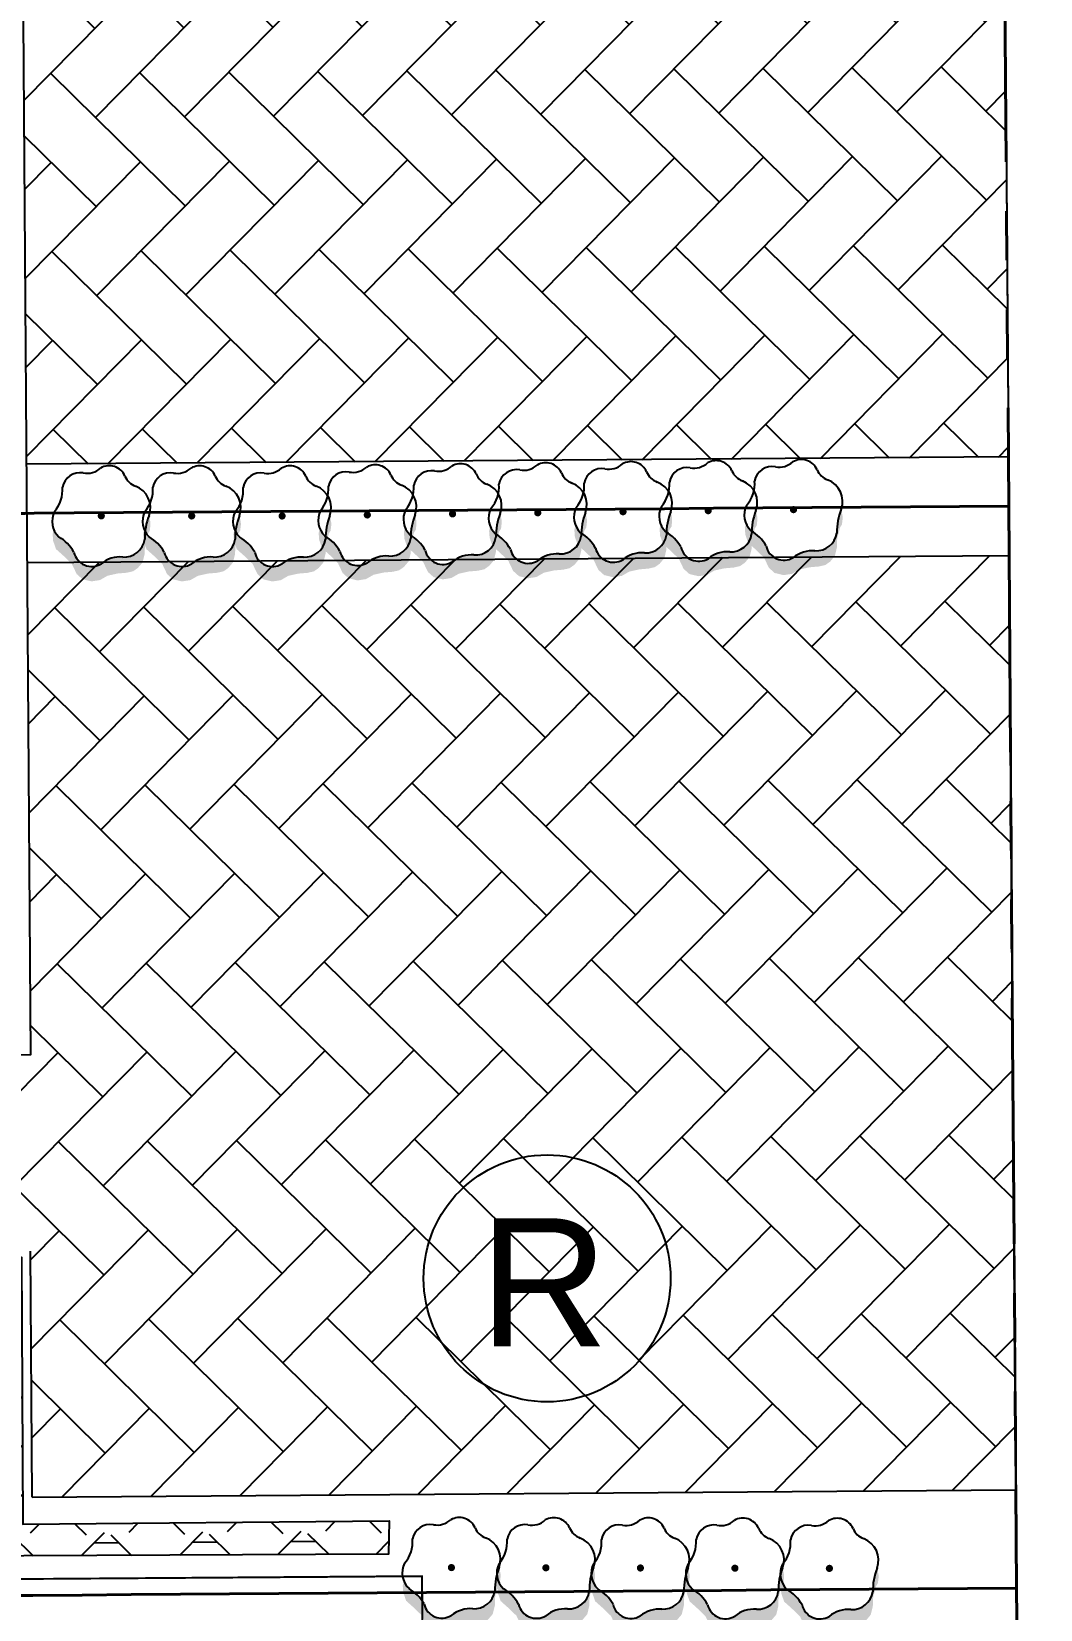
# Model space of a CAD drawing. Header units: feet. Extents: x 919634 to 928945, y 707022 to 708026.
# Drawn here: x 920178.63 to 920199.14, y 707172.99 to 707205.08 of the extents above; entities that cross this region are included whole.
import ezdxf
from ezdxf.enums import TextEntityAlignment as Align

# ---------------------------------------------------------------- set-up
doc = ezdxf.new("R2010")
doc.units = ezdxf.units.FT
doc.header["$LTSCALE"] = 20
doc.header["$MEASUREMENT"] = 0
doc.linetypes.add('Site Plan$0$PHANTOM2', pattern=[1.25, 0.625, -0.125, 0.125, -0.125, 0.125, -0.125])
for name, color, linetype in [('-u-site-xref', 7, 'Continuous'), ('Site Plan$0$-u-site-bldg_interior', 252, 'Continuous'), ('Site Plan$0$SP-LOT PAVERS', 254, 'Continuous'), ('Site Plan$0$SP-PARKING DESIGNATION', 254, 'Continuous'), ('x-RL TH7-LP Block$0$LK-SHRB-035M', 253, 'Continuous'), ('x-RL TH7-LP Block$0$LK-SHRB-TRNK', 253, 'Continuous'), ('x-RL TH7-LP Block$0$LP-PATT-SHAR', 253, 'Continuous'), ('x-RL TH7-LP Block$0$LP-SHAR-BRDR-CONT', 253, 'Continuous'), ('x-RL TH7-LP Block$0$LP-SHRB', 253, 'Continuous')]:
    doc.layers.add(name, color=color, linetype=linetype)
for name, color, linetype, lineweight in [('Site Plan$0$SP-CURB', 3, 'Continuous', 25), ('Site Plan$0$SP-LOT LINES', 252, 'Site Plan$0$PHANTOM2', 40), ('Site Plan$0$SP-SIDEWALK', 2, 'Continuous', 25), ('SP-BUILDING-FOOTPRINT', 1, 'Continuous', 25)]:
    doc.layers.add(name, color=color, linetype=linetype, lineweight=lineweight)
doc.layers.add('x-RL TH7-LP Block$0$LK-SHRB-SHAD', color=253, linetype='Continuous', plot=False)
doc.layers.get('-u-site-xref').off()
doc.styles.add('Site Plan$0$ARIAL', font='arial.ttf')
pattern_1 = [(315.4182178492434, (0, 0), (1.810145136983853, 0.01321298806884015), [3.84, -1.28]), (45.41821784924338, (0.9116790626081567, -0.8984660745381309), (1.810145136983853, 0.01321298806884), [3.84, -1.28])]

# ---------------------------------------------------------------- blocks, each defined once
blk = doc.blocks.new('Site Plan')
at = {"layer": 'Site Plan$0$SP-LOT PAVERS'}
h = blk.add_hatch(dxfattribs=at)
h.set_pattern_fill('AR-HBONE', color=256, scale=0.32, angle=-89.58178215075662)
h.set_pattern_definition(pattern_1)
h.paths.add_polyline_path([(920178.3518498054, 707215.2832240142), (920198.3513170131, 707215.4292082872), (920198.4900259995, 707196.4264364706), (920178.5298745737, 707196.2807391797), (920178.4568824345, 707206.2804731388), (920158.2074218867, 707206.1326640625), (920158.1295636119, 707216.7990460144), (920163.4915920927, 707216.8381700075), (920163.5402530439, 707210.1717457379), (920178.3883694436, 707210.2801281989)])
h = blk.add_hatch(dxfattribs=at)
h.set_pattern_fill('AR-HBONE', color=256, scale=0.32, angle=-89.58178215075662)
h.set_pattern_definition(pattern_1)
h.paths.add_polyline_path([(920178.6438422757, 707175.2810119848), (920198.6433094837, 707175.4269962576), (920198.5046244268, 707194.4264897498), (920178.5444730008, 707194.2807924588), (920178.6174651347, 707184.2810592103), (920158.3680060073, 707184.1330555411), (920158.4458642862, 707173.4666730303), (920163.80793146, 707173.5060196422), (920163.7592714123, 707180.1723201257), (920178.607347496, 707180.2807022926)])
at = {"layer": 'Site Plan$0$-u-site-bldg_interior'}
for p, q in [((920186.5724937489, 707173.6616299453), (920158.4458628658, 707173.4668676234)), ((920186.5773598913, 707172.9949810384), (920186.5724937489, 707173.6616299453))]:
    blk.add_line(p, q, dxfattribs=at)
at = {"layer": 'Site Plan$0$SP-CURB'}
blk.add_line((920197.4090172728, 707344.5218305787), (920199.1421000721, 707107.093976626), dxfattribs=at)
at = {"layer": 'Site Plan$0$SP-LOT LINES', "ltscale": 0.4}
for points in [[(920104.499829337, 707194.7403370278), (920104.3392466368, 707216.7397509563), (920198.3367425131, 707217.4258770387), (920198.4973252133, 707195.4264631103)], [(920104.6604120372, 707172.7409230993), (920104.499829337, 707194.7403370278), (920198.4973252133, 707195.4264631103), (920198.6579079134, 707173.4270491818)], [(920104.8209947373, 707150.7415091709), (920104.6604120372, 707172.7409230993), (920198.6579079134, 707173.4270491818), (920198.8184906135, 707151.4276352533)]]:
    blk.add_lwpolyline(points, close=True, dxfattribs=at)
at = {"layer": 'Site Plan$0$SP-PARKING DESIGNATION'}
blk.add_circle((920189.1115961934, 707179.7264850718), 2.510723853571849, dxfattribs=at)
at = {"layer": 'Site Plan$0$SP-SIDEWALK'}
for p, q in [((920198.3513170131, 707215.4292082872), (920198.4900259995, 707196.4264364706)), ((920198.4900259995, 707196.4264364706), (920178.5298745737, 707196.2807391797)), ((920178.5444730008, 707194.2807924588), (920198.5046244268, 707194.4264897498)), ((920198.6433343366, 707175.4235914607), (920198.5046244268, 707194.4264897498)), ((920178.6438671289, 707175.2776071879), (920178.607347496, 707180.2807022927)), ((920178.6438671289, 707175.2776071879), (920198.6433343366, 707175.4235914607))]:
    blk.add_line(p, q, dxfattribs=at)
at = {"layer": 'Site Plan$0$SP-PARKING DESIGNATION', "style": 'Site Plan$0$ARIAL'}
blk.add_text('R', height=2.6, dxfattribs=at).set_placement((920189.0435565568, 707178.3475237216, 6.148252897045317e-08), align=Align.CENTER)
blk = doc.blocks.new('x-RL TH7-LP Block$0$SHRUB-LRG-003')
at = {"layer": 'x-RL TH7-LP Block$0$LK-SHRB-SHAD'}
blk.add_hatch(color=256, dxfattribs=at).paths.add_polyline_path([(0.5823448908860502, 0.3294315330898989), (0.5474295743357604, 0.3798421583341067), (0.4893238386986631, 0.4296183674934504), (0.400550371658305, 0.4519936910694149), (0.3208870769566605, 0.4544816724315837), (0.2860343821121365, 0.4594576421304382), (0.2561606452339937, 0.4694095780408851), (0.2486922110144558, 0.4718975594030503), (0.1889447372581845, 0.4868254650123554), (0.1590710003800417, 0.5067293333459943), (0.11923935302916, 0.511705303044856), (0.1018130083369986, 0.5141932878942725), (0.07193927145885759, 0.5141932878942725), (0.007212845196280071, 0.5017533671343983), (0.08312134347994338, 0.472746950344888, 0.0648646510172338), (0.2481422112722598, 0.4529773142842117, -0.006063235190741959), (0.2533806476452352, 0.4520754065480297), (0.2561606452339902, 0.4519936910694149), (0.2585664089195543, 0.4510528702587173, -0.1298769770943451), (0.3586502616521212, 0.400835352371999), (0.368187158527018, 0.3947700604561533), (0.4129977638442224, 0.342522399541739), (0.4175474829881125, 0.3167561325976109, -0.1111018158062776), (0.4322477985017148, 0.2216692041627049, 0.003608637105293954), (0.431885593835192, 0.2171288508789928), (0.4421116295042538, 0.1115232379830715, 0.01201918114312195), (0.4464416540740839, 0.0969859283029848), (0.4827031480732327, 0.02903643405529621), (0.4970634082651255, 0.001177367000945395, 0.007063647914282343), (0.5026189744786382, -0.00579533988766201, -0.04880061465009704), (0.518194794484776, -0.03981776106626), (0.5250242771372431, -0.05306703459047668), (0.5250242771372431, -0.06513047457167076, -0.09793779078480093), (0.5250242771372431, -0.1396888812866095), (0.5250242771372431, -0.1575623564192981), (0.5158012560104854, -0.1715592789416718, -0.1076578746823846), (0.4707952584374393, -0.2398607012645968), (0.4578083691614321, -0.2595696968859471), (0.370676634780164, -0.2919134859794639), (0.2686080374199129, -0.3665530000769373), (0.2138395216300193, -0.4511444535721196), (0.1441341374010587, -0.5009041296371031), (0.1864552610050332, -0.51085606554755), (0.258650126947229, -0.5058800993359576), (0.344995822146057, -0.4763531505789693), (0.4105082821309782, -0.4038727588693121), (0.5001294927654047, -0.3118173578003578), (0.6071770480920389, -0.2620576782481194), (0.6619994876735564, -0.2016774924870717), (0.6854234018013692, -0.1064774068995753), (0.6719034798147039, -0.01823526064753622), (0.6270928744974942, 0.06138022314879166), (0.6046875718388893, 0.1658755449776095), (0.597219137619355, 0.2629069157454111)])
at = {"layer": 'x-RL TH7-LP Block$0$LK-SHRB-035M'}
for centre, radius, start, end in [((-0.08377323303944628, 0.2740128446012911), 0.2410148314504328, 69.66030257962692, 159.1136661743777), ((0.2415069132607339, 1.096206151856169), 0.643263060235758, 247.94846777484, 270.5910199691075), ((-0.4874905437243253, 0.4274506444509889), 0.1908777990837059, 291.9961274456699, 339.2865678889345), ((0.2135752346658641, 0.2365424991404126), 0.219177793304975, 356.1089469460938, 80.92588036899473), ((-0.344252865652015, 0.08553475810634126), 0.1798612492954901, 113.5090499786346, 209.6004086586038), ((0.7466102499786107, 0.1943064552262719), 0.315551059145618, 175.025396269356, 219.3558172424028), ((-0.6576237495174588, -0.1441039940954916), 0.2108728950657779, 348.5773534052316, 41.88863027199043), ((0.3365289680545622, -0.1024096779291419), 0.1921463519017287, 283.2700858267119, 30.18650749245084), ((-0.2650016799213013, -0.2198436052661243), 0.189005064244361, 169.6436695143775, 258.5100727003759), ((0.5861506970211963, -0.6644766057150449), 0.4288702278534303, 119.0130174089596, 149.3178692318652), ((-0.2765590912944358, -0.7487424786725079), 0.3446705058437789, 48.53128869969252, 94.3414469668017), ((0.05444515316131593, -0.2900011770142932), 0.2252759235935523, 242.8610345167374, 316.301893373953)]:
    blk.add_arc(centre, radius, start, end, dxfattribs=at)
at = {"layer": 'x-RL TH7-LP Block$0$LK-SHRB-TRNK', "const_width": 0.0375}
blk.add_lwpolyline([(-0.01875000000000071, 0, 1), (0.01875000000000071, 0, 1)], format="xyb", close=True, dxfattribs=at)
blk = doc.blocks.new('x-RL TH7-LP Block', base_point=(1241.699483058532, 168.1706843559634))
at = {"layer": 'x-RL TH7-LP Block$0$LP-PATT-SHAR'}
h = blk.add_hatch(dxfattribs=at)
h.set_pattern_fill('LAFX-A435-CHAINLINK', color=256, scale=10, pattern_type=2)
h.set_pattern_definition([(45, (1332.125778568676, 237.0790282111848), (0, 10.0000000000064), [0.7071099999999999, -13.4350288425]), (45, (1330.125778568676, 237.0790282111848), (0, 10.0000000000064), [0.7071099999999999, -13.4350288425]), (45, (1332.125778568676, 239.0790282111848), (0, 10.0000000000064), [0.7071099999999999, -13.4350288425]), (45, (1331.625778568676, 240.0790282111848), (0, 10.0000000000064), [0.7071099999999999, -13.4350288425]), (45, (1328.125778568676, 237.0790282111848), (0, 10.0000000000064), [0.7071099999999999, -13.4350288425]), (45, (1330.125778568676, 239.0790282111848), (0, 10.0000000000064), [0.7071099999999999, -13.4350288425]), (45, (1332.125778568676, 241.0790282111848), (0, 10.0000000000064), [0.7071099999999999, -13.4350288425]), (45, (1330.625778568676, 240.0790282111848), (0, 10.0000000000064), [0.7071099999999999, -13.4350288425]), (45, (1331.625778568676, 242.0790282111848), (0, 10.0000000000064), [0.7071099999999999, -13.4350288425]), (45, (1329.625778568676, 240.0790282111848), (0, 10.0000000000064), [0.7071099999999999, -13.4350288425]), (45, (1328.125778568676, 239.0790282111848), (0, 10.0000000000064), [0.7071099999999999, -13.4350288425]), (45, (1330.125778568676, 241.0790282111848), (0, 10.0000000000064), [0.7071099999999999, -13.4350288425]), (45, (1332.125778568676, 243.0790282111848), (0, 10.0000000000064), [0.7071099999999999, -13.4350288425]), (45, (1328.625778568676, 240.0790282111848), (0, 10.0000000000064), [0.7071099999999999, -13.4350288425]), (45, (1330.625778568676, 242.0790282111848), (0, 10.0000000000064), [0.7071099999999999, -13.4350288425]), (45, (1329.625778568676, 242.0790282111848), (0, 10.0000000000064), [0.7071099999999999, -13.4350288425]), (45, (1331.625778568676, 244.0790282111848), (0, 10.0000000000064), [0.7071099999999999, -13.4350288425]), (45, (1328.125778568676, 241.0790282111848), (0, 10.0000000000064), [0.7071099999999999, -13.4350288425]), (45, (1330.125778568676, 243.0790282111848), (0, 10.0000000000064), [0.7071099999999999, -13.4350288425]), (45, (1328.625778568676, 242.0790282111848), (0, 10.0000000000064), [0.7071099999999999, -13.4350288425]), (45, (1330.625778568676, 244.0790282111848), (0, 10.0000000000064), [0.7071099999999999, -13.4350288425]), (45, (1331.625778568676, 246.0790282111848), (0, 10.0000000000064), [0.7071099999999999, -13.4350288425]), (45, (1329.625778568676, 244.0790282111848), (0, 10.0000000000064), [0.7071099999999999, -13.4350288425]), (45, (1328.125778568676, 243.0790282111848), (0, 10.0000000000064), [0.7071099999999999, -13.4350288425]), (45, (1328.625778568676, 244.0790282111848), (0, 10.0000000000064), [0.7071099999999999, -13.4350288425]), (45, (1330.625778568676, 246.0790282111848), (0, 10.0000000000064), [0.7071099999999999, -13.4350288425]), (45, (1329.625778568676, 246.0790282111848), (0, 10.0000000000064), [0.7071099999999999, -13.4350288425]), (45, (1328.125778568676, 245.0790282111848), (0, 10.0000000000064), [0.7071099999999999, -13.4350288425]), (45, (1328.625778568676, 246.0790282111848), (0, 10.0000000000064), [0.7071099999999999, -13.4350288425]), (45, (1327.125778568676, 245.0790282111848), (0, 10.0000000000064), [0.7071099999999999, -13.4350288425]), (45, (1331.625778568676, 238.0790282111848), (0, 10.0000000000064), [0.7071099999999999, -13.4350288425]), (45, (1330.625778568676, 238.0790282111848), (0, 10.0000000000064), [0.7071099999999999, -13.4350288425]), (45, (1329.625778568676, 238.0790282111848), (0, 10.0000000000064), [0.7071099999999999, -13.4350288425]), (45, (1328.625778568676, 238.0790282111848), (0, 10.0000000000064), [0.7071099999999999, -13.4350288425]), (45, (1327.125778568676, 237.0790282111848), (0, 10.0000000000064), [0.7071099999999999, -13.4350288425]), (45, (1326.125778568676, 237.0790282111848), (0, 10.0000000000064), [0.7071099999999999, -13.4350288425]), (45, (1327.125778568676, 239.0790282111848), (0, 10.0000000000064), [0.7071099999999999, -13.4350288425]), (45, (1325.125778568676, 237.0790282111848), (0, 10.0000000000064), [0.7071099999999999, -13.4350288425]), (45, (1327.625778568676, 240.0790282111848), (0, 10.0000000000064), [0.7071099999999999, -13.4350288425]), (45, (1326.125778568676, 239.0790282111848), (0, 10.0000000000064), [0.7071099999999999, -13.4350288425]), (45, (1324.125778568676, 237.0790282111848), (0, 10.0000000000064), [0.7071099999999999, -13.4350288425]), (45, (1326.625778568676, 240.0790282111848), (0, 10.0000000000064), [0.7071099999999999, -13.4350288425]), (45, (1327.125778568676, 241.0790282111848), (0, 10.0000000000064), [0.7071099999999999, -13.4350288425]), (45, (1325.125778568676, 239.0790282111848), (0, 10.0000000000064), [0.7071099999999999, -13.4350288425]), (45, (1323.125778568676, 237.0790282111848), (0, 10.0000000000064), [0.7071099999999999, -13.4350288425]), (45, (1327.625778568676, 242.0790282111848), (0, 10.0000000000064), [0.7071099999999999, -13.4350288425]), (45, (1325.625778568676, 240.0790282111848), (0, 10.0000000000064), [0.7071099999999999, -13.4350288425]), (45, (1326.125778568676, 241.0790282111848), (0, 10.0000000000064), [0.7071099999999999, -13.4350288425]), (45, (1324.125778568676, 239.0790282111848), (0, 10.0000000000064), [0.7071099999999999, -13.4350288425]), (45, (1326.625778568676, 242.0790282111848), (0, 10.0000000000064), [0.7071099999999999, -13.4350288425]), (45, (1324.625778568676, 240.0790282111848), (0, 10.0000000000064), [0.7071099999999999, -13.4350288425]), (45, (1327.125778568676, 243.0790282111848), (0, 10.0000000000064), [0.7071099999999999, -13.4350288425]), (45, (1325.125778568676, 241.0790282111848), (0, 10.0000000000064), [0.7071099999999999, -13.4350288425]), (45, (1323.125778568676, 239.0790282111848), (0, 10.0000000000064), [0.7071099999999999, -13.4350288425]), (45, (1327.625778568676, 244.0790282111848), (0, 10.0000000000064), [0.7071099999999999, -13.4350288425]), (45, (1325.625778568676, 242.0790282111848), (0, 10.0000000000064), [0.7071099999999999, -13.4350288425]), (45, (1323.625778568676, 240.0790282111848), (0, 10.0000000000064), [0.7071099999999999, -13.4350288425]), (45, (1326.125778568676, 243.0790282111848), (0, 10.0000000000064), [0.7071099999999999, -13.4350288425]), (45, (1324.125778568676, 241.0790282111848), (0, 10.0000000000064), [0.7071099999999999, -13.4350288425]), (45, (1326.625778568676, 244.0790282111848), (0, 10.0000000000064), [0.7071099999999999, -13.4350288425]), (45, (1324.625778568676, 242.0790282111848), (0, 10.0000000000064), [0.7071099999999999, -13.4350288425]), (45, (1322.625778568676, 240.0790282111848), (0, 10.0000000000064), [0.7071099999999999, -13.4350288425]), (45, (1325.125778568676, 243.0790282111848), (0, 10.0000000000064), [0.7071099999999999, -13.4350288425]), (45, (1323.125778568676, 241.0790282111848), (0, 10.0000000000064), [0.7071099999999999, -13.4350288425]), (45, (1327.625778568676, 246.0790282111848), (0, 10.0000000000064), [0.7071099999999999, -13.4350288425]), (45, (1325.625778568676, 244.0790282111848), (0, 10.0000000000064), [0.7071099999999999, -13.4350288425]), (45, (1323.625778568676, 242.0790282111848), (0, 10.0000000000064), [0.7071099999999999, -13.4350288425]), (45, (1324.125778568676, 243.0790282111848), (0, 10.0000000000064), [0.7071099999999999, -13.4350288425]), (45, (1326.625778568676, 246.0790282111848), (0, 10.0000000000064), [0.7071099999999999, -13.4350288425]), (45, (1324.625778568676, 244.0790282111848), (0, 10.0000000000064), [0.7071099999999999, -13.4350288425]), (45, (1322.625778568676, 242.0790282111848), (0, 10.0000000000064), [0.7071099999999999, -13.4350288425]), (45, (1323.125778568676, 243.0790282111848), (0, 10.0000000000064), [0.7071099999999999, -13.4350288425]), (45, (1325.625778568676, 246.0790282111848), (0, 10.0000000000064), [0.7071099999999999, -13.4350288425]), (45, (1323.625778568676, 244.0790282111848), (0, 10.0000000000064), [0.7071099999999999, -13.4350288425]), (45, (1324.125778568676, 245.0790282111848), (0, 10.0000000000064), [0.7071099999999999, -13.4350288425]), (45, (1324.625778568676, 246.0790282111848), (0, 10.0000000000064), [0.7071099999999999, -13.4350288425]), (45, (1322.625778568676, 244.0790282111848), (0, 10.0000000000064), [0.7071099999999999, -13.4350288425]), (45, (1323.125778568676, 245.0790282111848), (0, 10.0000000000064), [0.7071099999999999, -13.4350288425]), (45, (1323.625778568676, 246.0790282111848), (0, 10.0000000000064), [0.7071099999999999, -13.4350288425]), (45, (1322.625778568676, 246.0790282111848), (0, 10.0000000000064), [0.7071099999999999, -13.4350288425]), (45, (1327.625778568676, 238.0790282111848), (0, 10.0000000000064), [0.7071099999999999, -13.4350288425]), (45, (1326.625778568676, 238.0790282111848), (0, 10.0000000000064), [0.7071099999999999, -13.4350288425]), (45, (1325.625778568676, 238.0790282111848), (0, 10.0000000000064), [0.7071099999999999, -13.4350288425]), (45, (1324.625778568676, 238.0790282111848), (0, 10.0000000000064), [0.7071099999999999, -13.4350288425]), (45, (1323.625778568676, 238.0790282111848), (0, 10.0000000000064), [0.7071099999999999, -13.4350288425]), (45, (1322.625778568676, 238.0790282111848), (0, 10.0000000000064), [0.7071099999999999, -13.4350288425]), (45, (1331.125778568676, 237.0790282111848), (0, 10.0000000000064), [0.7071099999999999, -13.4350288425]), (45, (1331.125778568676, 239.0790282111848), (0, 10.0000000000064), [0.7071099999999999, -13.4350288425]), (45, (1329.125778568676, 237.0790282111848), (0, 10.0000000000064), [0.7071099999999999, -13.4350288425]), (45, (1331.125778568676, 241.0790282111848), (0, 10.0000000000064), [0.7071099999999999, -13.4350288425]), (45, (1329.125778568676, 239.0790282111848), (0, 10.0000000000064), [0.7071099999999999, -13.4350288425]), (45, (1331.125778568676, 243.0790282111848), (0, 10.0000000000064), [0.7071099999999999, -13.4350288425]), (45, (1329.125778568676, 241.0790282111848), (0, 10.0000000000064), [0.7071099999999999, -13.4350288425]), (45, (1332.125778568676, 245.0790282111848), (0, 10.0000000000064), [0.7071099999999999, -13.4350288425]), (45, (1331.125778568676, 245.0790282111848), (0, 10.0000000000064), [0.7071099999999999, -13.4350288425]), (45, (1329.125778568676, 243.0790282111848), (0, 10.0000000000064), [0.7071099999999999, -13.4350288425]), (45, (1330.125778568676, 245.0790282111848), (0, 10.0000000000064), [0.7071099999999999, -13.4350288425]), (45, (1329.125778568676, 245.0790282111848), (0, 10.0000000000064), [0.7071099999999999, -13.4350288425]), (45, (1326.125778568676, 245.0790282111848), (0, 10.0000000000064), [0.7071099999999999, -13.4350288425]), (45, (1325.125778568676, 245.0790282111848), (0, 10.0000000000064), [0.7071099999999999, -13.4350288425]), (90, (1332.625778568676, 245.5790282111848), (-10, 6.123233995736766e-16), [0.5, -9.5]), (90, (1332.625778568676, 237.5790282111848), (-10, 6.123233995736766e-16), [0.5, -9.5]), (90, (1332.625778568676, 239.5790282111848), (-10, 6.123233995736766e-16), [0.5, -9.5]), (90, (1332.625778568676, 241.5790282111848), (-10, 6.123233995736766e-16), [0.5, -9.5]), (90, (1332.625778568676, 243.5790282111848), (-10, 6.123233995736766e-16), [0.5, -9.5]), (90, (1332.125778568676, 238.5790282111848), (-10, 6.123233995736766e-16), [0.5, -9.5]), (90, (1332.125778568676, 240.5790282111848), (-10, 6.123233995736766e-16), [0.5, -9.5]), (90, (1332.125778568676, 242.5790282111848), (-10, 6.123233995736766e-16), [0.5, -9.5]), (90, (1332.125778568676, 244.5790282111848), (-10, 6.123233995736766e-16), [0.5, -9.5]), (90, (1332.125778568676, 246.5790282111848), (-10, 6.123233995736766e-16), [0.5, -9.5]), (90, (1331.625778568676, 237.5790282111848), (-10, 6.123233995736766e-16), [0.5, -9.5]), (90, (1331.625778568676, 239.5790282111848), (-10, 6.123233995736766e-16), [0.5, -9.5]), (90, (1331.625778568676, 241.5790282111848), (-10, 6.123233995736766e-16), [0.5, -9.5]), (90, (1331.625778568676, 243.5790282111848), (-10, 6.123233995736766e-16), [0.5, -9.5]), (90, (1331.625778568676, 245.5790282111848), (-10, 6.123233995736766e-16), [0.5, -9.5]), (90, (1331.625778568676, 237.5790282111848), (-10, 6.123233995736766e-16), [0.5, -9.5]), (90, (1331.625778568676, 239.5790282111848), (-10, 6.123233995736766e-16), [0.5, -9.5]), (90, (1331.625778568676, 241.5790282111848), (-10, 6.123233995736766e-16), [0.5, -9.5]), (90, (1331.625778568676, 243.5790282111848), (-10, 6.123233995736766e-16), [0.5, -9.5]), (90, (1331.625778568676, 245.5790282111848), (-10, 6.123233995736766e-16), [0.5, -9.5]), (90, (1331.125778568676, 238.5790282111848), (-10, 6.123233995736766e-16), [0.5, -9.5]), (90, (1331.125778568676, 240.5790282111848), (-10, 6.123233995736766e-16), [0.5, -9.5]), (90, (1331.125778568676, 242.5790282111848), (-10, 6.123233995736766e-16), [0.5, -9.5]), (90, (1331.125778568676, 244.5790282111848), (-10, 6.123233995736766e-16), [0.5, -9.5]), (90, (1331.125778568676, 246.5790282111848), (-10, 6.123233995736766e-16), [0.5, -9.5]), (90, (1330.625778568676, 237.5790282111848), (-10, 6.123233995736766e-16), [0.5, -9.5]), (90, (1330.625778568676, 237.5790282111848), (-10, 6.123233995736766e-16), [0.5, -9.5]), (90, (1330.625778568676, 239.5790282111848), (-10, 6.123233995736766e-16), [0.5, -9.5]), (90, (1330.625778568676, 239.5790282111848), (-10, 6.123233995736766e-16), [0.5, -9.5]), (90, (1330.625778568676, 241.5790282111848), (-10, 6.123233995736766e-16), [0.5, -9.5]), (90, (1330.625778568676, 241.5790282111848), (-10, 6.123233995736766e-16), [0.5, -9.5]), (90, (1330.625778568676, 243.5790282111848), (-10, 6.123233995736766e-16), [0.5, -9.5]), (90, (1330.625778568676, 243.5790282111848), (-10, 6.123233995736766e-16), [0.5, -9.5]), (90, (1330.625778568676, 245.5790282111848), (-10, 6.123233995736766e-16), [0.5, -9.5]), (90, (1330.625778568676, 245.5790282111848), (-10, 6.123233995736766e-16), [0.5, -9.5]), (90, (1330.125778568676, 238.5790282111848), (-10, 6.123233995736766e-16), [0.5, -9.5]), (90, (1330.125778568676, 240.5790282111848), (-10, 6.123233995736766e-16), [0.5, -9.5]), (90, (1330.125778568676, 242.5790282111848), (-10, 6.123233995736766e-16), [0.5, -9.5]), (90, (1330.125778568676, 244.5790282111848), (-10, 6.123233995736766e-16), [0.5, -9.5]), (90, (1330.125778568676, 246.5790282111848), (-10, 6.123233995736766e-16), [0.5, -9.5]), (90, (1329.625778568676, 237.5790282111848), (-10, 6.123233995736766e-16), [0.5, -9.5]), (90, (1329.625778568676, 237.5790282111848), (-10, 6.123233995736766e-16), [0.5, -9.5]), (90, (1329.625778568676, 239.5790282111848), (-10, 6.123233995736766e-16), [0.5, -9.5]), (90, (1329.625778568676, 239.5790282111848), (-10, 6.123233995736766e-16), [0.5, -9.5]), (90, (1329.625778568676, 241.5790282111848), (-10, 6.123233995736766e-16), [0.5, -9.5]), (90, (1329.625778568676, 241.5790282111848), (-10, 6.123233995736766e-16), [0.5, -9.5]), (90, (1329.625778568676, 243.5790282111848), (-10, 6.123233995736766e-16), [0.5, -9.5]), (90, (1329.625778568676, 243.5790282111848), (-10, 6.123233995736766e-16), [0.5, -9.5]), (90, (1329.625778568676, 245.5790282111848), (-10, 6.123233995736766e-16), [0.5, -9.5]), (90, (1329.625778568676, 245.5790282111848), (-10, 6.123233995736766e-16), [0.5, -9.5]), (90, (1329.125778568676, 238.5790282111848), (-10, 6.123233995736766e-16), [0.5, -9.5]), (90, (1329.125778568676, 240.5790282111848), (-10, 6.123233995736766e-16), [0.5, -9.5]), (90, (1329.125778568676, 242.5790282111848), (-10, 6.123233995736766e-16), [0.5, -9.5]), (90, (1329.125778568676, 244.5790282111848), (-10, 6.123233995736766e-16), [0.5, -9.5]), (90, (1329.125778568676, 246.5790282111848), (-10, 6.123233995736766e-16), [0.5, -9.5]), (90, (1328.625778568676, 237.5790282111848), (-10, 6.123233995736766e-16), [0.5, -9.5]), (90, (1328.625778568676, 237.5790282111848), (-10, 6.123233995736766e-16), [0.5, -9.5]), (90, (1328.625778568676, 239.5790282111848), (-10, 6.123233995736766e-16), [0.5, -9.5]), (90, (1328.625778568676, 239.5790282111848), (-10, 6.123233995736766e-16), [0.5, -9.5]), (90, (1328.625778568676, 241.5790282111848), (-10, 6.123233995736766e-16), [0.5, -9.5]), (90, (1328.625778568676, 241.5790282111848), (-10, 6.123233995736766e-16), [0.5, -9.5]), (90, (1328.625778568676, 243.5790282111848), (-10, 6.123233995736766e-16), [0.5, -9.5]), (90, (1328.625778568676, 243.5790282111848), (-10, 6.123233995736766e-16), [0.5, -9.5]), (90, (1328.625778568676, 245.5790282111848), (-10, 6.123233995736766e-16), [0.5, -9.5]), (90, (1328.625778568676, 245.5790282111848), (-10, 6.123233995736766e-16), [0.5, -9.5]), (90, (1328.125778568676, 238.5790282111848), (-10, 6.123233995736766e-16), [0.5, -9.5]), (90, (1328.125778568676, 240.5790282111848), (-10, 6.123233995736766e-16), [0.5, -9.5]), (90, (1328.125778568676, 242.5790282111848), (-10, 6.123233995736766e-16), [0.5, -9.5]), (90, (1328.125778568676, 244.5790282111848), (-10, 6.123233995736766e-16), [0.5, -9.5]), (90, (1328.125778568676, 246.5790282111848), (-10, 6.123233995736766e-16), [0.5, -9.5]), (90, (1327.625778568676, 237.5790282111848), (-10, 6.123233995736766e-16), [0.5, -9.5]), (90, (1327.625778568676, 239.5790282111848), (-10, 6.123233995736766e-16), [0.5, -9.5]), (90, (1327.625778568676, 241.5790282111848), (-10, 6.123233995736766e-16), [0.5, -9.5]), (90, (1327.625778568676, 243.5790282111848), (-10, 6.123233995736766e-16), [0.5, -9.5]), (90, (1327.625778568676, 245.5790282111848), (-10, 6.123233995736766e-16), [0.5, -9.5]), (90, (1327.625778568676, 237.5790282111848), (-10, 6.123233995736766e-16), [0.5, -9.5]), (90, (1327.625778568676, 239.5790282111848), (-10, 6.123233995736766e-16), [0.5, -9.5]), (90, (1327.625778568676, 241.5790282111848), (-10, 6.123233995736766e-16), [0.5, -9.5]), (90, (1327.625778568676, 243.5790282111848), (-10, 6.123233995736766e-16), [0.5, -9.5]), (90, (1327.625778568676, 245.5790282111848), (-10, 6.123233995736766e-16), [0.5, -9.5]), (90, (1327.125778568676, 238.5790282111848), (-10, 6.123233995736766e-16), [0.5, -9.5]), (90, (1327.125778568676, 240.5790282111848), (-10, 6.123233995736766e-16), [0.5, -9.5]), (90, (1327.125778568676, 242.5790282111848), (-10, 6.123233995736766e-16), [0.5, -9.5]), (90, (1327.125778568676, 244.5790282111848), (-10, 6.123233995736766e-16), [0.5, -9.5]), (90, (1327.125778568676, 246.5790282111848), (-10, 6.123233995736766e-16), [0.5, -9.5]), (90, (1326.625778568676, 237.5790282111848), (-10, 6.123233995736766e-16), [0.5, -9.5]), (90, (1326.625778568676, 239.5790282111848), (-10, 6.123233995736766e-16), [0.5, -9.5]), (90, (1326.625778568676, 241.5790282111848), (-10, 6.123233995736766e-16), [0.5, -9.5]), (90, (1326.625778568676, 243.5790282111848), (-10, 6.123233995736766e-16), [0.5, -9.5]), (90, (1326.625778568676, 245.5790282111848), (-10, 6.123233995736766e-16), [0.5, -9.5]), (90, (1326.625778568676, 237.5790282111848), (-10, 6.123233995736766e-16), [0.5, -9.5]), (90, (1326.625778568676, 239.5790282111848), (-10, 6.123233995736766e-16), [0.5, -9.5]), (90, (1326.625778568676, 241.5790282111848), (-10, 6.123233995736766e-16), [0.5, -9.5]), (90, (1326.625778568676, 243.5790282111848), (-10, 6.123233995736766e-16), [0.5, -9.5]), (90, (1326.625778568676, 245.5790282111848), (-10, 6.123233995736766e-16), [0.5, -9.5]), (90, (1326.125778568676, 238.5790282111848), (-10, 6.123233995736766e-16), [0.5, -9.5]), (90, (1326.125778568676, 240.5790282111848), (-10, 6.123233995736766e-16), [0.5, -9.5]), (90, (1326.125778568676, 242.5790282111848), (-10, 6.123233995736766e-16), [0.5, -9.5]), (90, (1326.125778568676, 244.5790282111848), (-10, 6.123233995736766e-16), [0.5, -9.5]), (90, (1326.125778568676, 246.5790282111848), (-10, 6.123233995736766e-16), [0.5, -9.5]), (90, (1325.625778568676, 237.5790282111848), (-10, 6.123233995736766e-16), [0.5, -9.5]), (90, (1325.625778568676, 237.5790282111848), (-10, 6.123233995736766e-16), [0.5, -9.5]), (90, (1325.625778568676, 239.5790282111848), (-10, 6.123233995736766e-16), [0.5, -9.5]), (90, (1325.625778568676, 239.5790282111848), (-10, 6.123233995736766e-16), [0.5, -9.5]), (90, (1325.625778568676, 241.5790282111848), (-10, 6.123233995736766e-16), [0.5, -9.5]), (90, (1325.625778568676, 241.5790282111848), (-10, 6.123233995736766e-16), [0.5, -9.5]), (90, (1325.625778568676, 243.5790282111848), (-10, 6.123233995736766e-16), [0.5, -9.5]), (90, (1325.625778568676, 243.5790282111848), (-10, 6.123233995736766e-16), [0.5, -9.5]), (90, (1325.625778568676, 245.5790282111848), (-10, 6.123233995736766e-16), [0.5, -9.5]), (90, (1325.625778568676, 245.5790282111848), (-10, 6.123233995736766e-16), [0.5, -9.5]), (90, (1325.125778568676, 238.5790282111848), (-10, 6.123233995736766e-16), [0.5, -9.5]), (90, (1325.125778568676, 240.5790282111848), (-10, 6.123233995736766e-16), [0.5, -9.5]), (90, (1325.125778568676, 242.5790282111848), (-10, 6.123233995736766e-16), [0.5, -9.5]), (90, (1325.125778568676, 244.5790282111848), (-10, 6.123233995736766e-16), [0.5, -9.5]), (90, (1325.125778568676, 246.5790282111848), (-10, 6.123233995736766e-16), [0.5, -9.5]), (90, (1324.625778568676, 237.5790282111848), (-10, 6.123233995736766e-16), [0.5, -9.5]), (90, (1324.625778568676, 237.5790282111848), (-10, 6.123233995736766e-16), [0.5, -9.5]), (90, (1324.625778568676, 239.5790282111848), (-10, 6.123233995736766e-16), [0.5, -9.5]), (90, (1324.625778568676, 239.5790282111848), (-10, 6.123233995736766e-16), [0.5, -9.5]), (90, (1324.625778568676, 241.5790282111848), (-10, 6.123233995736766e-16), [0.5, -9.5]), (90, (1324.625778568676, 241.5790282111848), (-10, 6.123233995736766e-16), [0.5, -9.5]), (90, (1324.625778568676, 243.5790282111848), (-10, 6.123233995736766e-16), [0.5, -9.5]), (90, (1324.625778568676, 243.5790282111848), (-10, 6.123233995736766e-16), [0.5, -9.5]), (90, (1324.625778568676, 245.5790282111848), (-10, 6.123233995736766e-16), [0.5, -9.5]), (90, (1324.625778568676, 245.5790282111848), (-10, 6.123233995736766e-16), [0.5, -9.5]), (90, (1324.125778568676, 238.5790282111848), (-10, 6.123233995736766e-16), [0.5, -9.5]), (90, (1324.125778568676, 240.5790282111848), (-10, 6.123233995736766e-16), [0.5, -9.5]), (90, (1324.125778568676, 242.5790282111848), (-10, 6.123233995736766e-16), [0.5, -9.5]), (90, (1324.125778568676, 244.5790282111848), (-10, 6.123233995736766e-16), [0.5, -9.5]), (90, (1324.125778568676, 246.5790282111848), (-10, 6.123233995736766e-16), [0.5, -9.5]), (90, (1323.625778568676, 237.5790282111848), (-10, 6.123233995736766e-16), [0.5, -9.5]), (90, (1323.625778568676, 237.5790282111848), (-10, 6.123233995736766e-16), [0.5, -9.5]), (90, (1323.625778568676, 239.5790282111848), (-10, 6.123233995736766e-16), [0.5, -9.5]), (90, (1323.625778568676, 239.5790282111848), (-10, 6.123233995736766e-16), [0.5, -9.5]), (90, (1323.625778568676, 241.5790282111848), (-10, 6.123233995736766e-16), [0.5, -9.5]), (90, (1323.625778568676, 241.5790282111848), (-10, 6.123233995736766e-16), [0.5, -9.5]), (90, (1323.625778568676, 243.5790282111848), (-10, 6.123233995736766e-16), [0.5, -9.5]), (90, (1323.625778568676, 243.5790282111848), (-10, 6.123233995736766e-16), [0.5, -9.5]), (90, (1323.625778568676, 245.5790282111848), (-10, 6.123233995736766e-16), [0.5, -9.5]), (90, (1323.625778568676, 245.5790282111848), (-10, 6.123233995736766e-16), [0.5, -9.5]), (90, (1323.125778568676, 238.5790282111848), (-10, 6.123233995736766e-16), [0.5, -9.5]), (90, (1323.125778568676, 240.5790282111848), (-10, 6.123233995736766e-16), [0.5, -9.5]), (90, (1323.125778568676, 242.5790282111848), (-10, 6.123233995736766e-16), [0.5, -9.5]), (90, (1323.125778568676, 244.5790282111848), (-10, 6.123233995736766e-16), [0.5, -9.5]), (90, (1323.125778568676, 246.5790282111848), (-10, 6.123233995736766e-16), [0.5, -9.5]), (90, (1322.625778568676, 237.5790282111848), (-10, 6.123233995736766e-16), [0.5, -9.5]), (90, (1322.625778568676, 239.5790282111848), (-10, 6.123233995736766e-16), [0.5, -9.5]), (90, (1322.625778568676, 241.5790282111848), (-10, 6.123233995736766e-16), [0.5, -9.5]), (90, (1322.625778568676, 243.5790282111848), (-10, 6.123233995736766e-16), [0.5, -9.5]), (90, (1322.625778568676, 245.5790282111848), (-10, 6.123233995736766e-16), [0.5, -9.5]), (135, (1332.625778568676, 246.0790282111848), (-10.0000000000064, 1.110223024625157e-15), [0.7071099999999999, -13.4350288425]), (135, (1331.625778568676, 246.0790282111848), (-10.0000000000064, 1.110223024625157e-15), [0.7071099999999999, -13.4350288425]), (135, (1330.625778568676, 246.0790282111848), (-10.0000000000064, 1.110223024625157e-15), [0.7071099999999999, -13.4350288425]), (135, (1329.625778568676, 246.0790282111848), (-10.0000000000064, 1.110223024625157e-15), [0.7071099999999999, -13.4350288425]), (135, (1330.125778568676, 243.0790282111848), (-10.0000000000064, 1.110223024625157e-15), [0.7071099999999999, -13.4350288425]), (135, (1330.125778568676, 241.0790282111848), (-10.0000000000064, 1.110223024625157e-15), [0.7071099999999999, -13.4350288425]), (135, (1330.125778568676, 239.0790282111848), (-10.0000000000064, 1.110223024625157e-15), [0.7071099999999999, -13.4350288425]), (135, (1330.125778568676, 237.0790282111848), (-10.0000000000064, 1.110223024625157e-15), [0.7071099999999999, -13.4350288425]), (135, (1327.625778568676, 238.0790282111848), (-10.0000000000064, 1.110223024625157e-15), [0.7071099999999999, -13.4350288425]), (135, (1326.625778568676, 238.0790282111848), (-10.0000000000064, 1.110223024625157e-15), [0.7071099999999999, -13.4350288425]), (135, (1325.625778568676, 238.0790282111848), (-10.0000000000064, 1.110223024625157e-15), [0.7071099999999999, -13.4350288425]), (135, (1328.125778568676, 245.0790282111848), (-10.0000000000064, 1.110223024625157e-15), [0.7071099999999999, -13.4350288425]), (135, (1327.125778568676, 245.0790282111848), (-10.0000000000064, 1.110223024625157e-15), [0.7071099999999999, -13.4350288425]), (135, (1328.125778568676, 243.0790282111848), (-10.0000000000064, 1.110223024625157e-15), [0.7071099999999999, -13.4350288425]), (135, (1326.125778568676, 245.0790282111848), (-10.0000000000064, 1.110223024625157e-15), [0.7071099999999999, -13.4350288425]), (135, (1327.125778568676, 243.0790282111848), (-10.0000000000064, 1.110223024625157e-15), [0.7071099999999999, -13.4350288425]), (135, (1325.125778568676, 245.0790282111848), (-10.0000000000064, 1.110223024625157e-15), [0.7071099999999999, -13.4350288425]), (135, (1328.125778568676, 241.0790282111848), (-10.0000000000064, 1.110223024625157e-15), [0.7071099999999999, -13.4350288425]), (135, (1326.125778568676, 243.0790282111848), (-10.0000000000064, 1.110223024625157e-15), [0.7071099999999999, -13.4350288425]), (135, (1324.125778568676, 245.0790282111848), (-10.0000000000064, 1.110223024625157e-15), [0.7071099999999999, -13.4350288425]), (135, (1327.125778568676, 241.0790282111848), (-10.0000000000064, 1.110223024625157e-15), [0.7071099999999999, -13.4350288425]), (135, (1325.125778568676, 243.0790282111848), (-10.0000000000064, 1.110223024625157e-15), [0.7071099999999999, -13.4350288425]), (135, (1323.125778568676, 245.0790282111848), (-10.0000000000064, 1.110223024625157e-15), [0.7071099999999999, -13.4350288425]), (135, (1328.125778568676, 239.0790282111848), (-10.0000000000064, 1.110223024625157e-15), [0.7071099999999999, -13.4350288425]), (135, (1326.125778568676, 241.0790282111848), (-10.0000000000064, 1.110223024625157e-15), [0.7071099999999999, -13.4350288425]), (135, (1324.125778568676, 243.0790282111848), (-10.0000000000064, 1.110223024625157e-15), [0.7071099999999999, -13.4350288425]), (135, (1327.125778568676, 239.0790282111848), (-10.0000000000064, 1.110223024625157e-15), [0.7071099999999999, -13.4350288425]), (135, (1325.125778568676, 241.0790282111848), (-10.0000000000064, 1.110223024625157e-15), [0.7071099999999999, -13.4350288425]), (135, (1323.125778568676, 243.0790282111848), (-10.0000000000064, 1.110223024625157e-15), [0.7071099999999999, -13.4350288425]), (135, (1328.125778568676, 237.0790282111848), (-10.0000000000064, 1.110223024625157e-15), [0.7071099999999999, -13.4350288425]), (135, (1326.125778568676, 239.0790282111848), (-10.0000000000064, 1.110223024625157e-15), [0.7071099999999999, -13.4350288425]), (135, (1324.125778568676, 241.0790282111848), (-10.0000000000064, 1.110223024625157e-15), [0.7071099999999999, -13.4350288425]), (135, (1327.125778568676, 237.0790282111848), (-10.0000000000064, 1.110223024625157e-15), [0.7071099999999999, -13.4350288425]), (135, (1325.125778568676, 239.0790282111848), (-10.0000000000064, 1.110223024625157e-15), [0.7071099999999999, -13.4350288425]), (135, (1323.125778568676, 241.0790282111848), (-10.0000000000064, 1.110223024625157e-15), [0.7071099999999999, -13.4350288425]), (135, (1326.125778568676, 237.0790282111848), (-10.0000000000064, 1.110223024625157e-15), [0.7071099999999999, -13.4350288425]), (135, (1324.125778568676, 239.0790282111848), (-10.0000000000064, 1.110223024625157e-15), [0.7071099999999999, -13.4350288425]), (135, (1325.125778568676, 237.0790282111848), (-10.0000000000064, 1.110223024625157e-15), [0.7071099999999999, -13.4350288425]), (135, (1323.125778568676, 239.0790282111848), (-10.0000000000064, 1.110223024625157e-15), [0.7071099999999999, -13.4350288425]), (135, (1324.125778568676, 237.0790282111848), (-10.0000000000064, 1.110223024625157e-15), [0.7071099999999999, -13.4350288425]), (135, (1323.125778568676, 237.0790282111848), (-10.0000000000064, 1.110223024625157e-15), [0.7071099999999999, -13.4350288425]), (135, (1332.125778568676, 245.0790282111848), (-10.0000000000064, 1.110223024625157e-15), [0.7071099999999999, -13.4350288425]), (135, (1332.625778568676, 244.0790282111848), (-10.0000000000064, 1.110223024625157e-15), [0.7071099999999999, -13.4350288425]), (135, (1331.125778568676, 245.0790282111848), (-10.0000000000064, 1.110223024625157e-15), [0.7071099999999999, -13.4350288425]), (135, (1331.625778568676, 244.0790282111848), (-10.0000000000064, 1.110223024625157e-15), [0.7071099999999999, -13.4350288425]), (135, (1332.125778568676, 243.0790282111848), (-10.0000000000064, 1.110223024625157e-15), [0.7071099999999999, -13.4350288425]), (135, (1330.125778568676, 245.0790282111848), (-10.0000000000064, 1.110223024625157e-15), [0.7071099999999999, -13.4350288425]), (135, (1332.625778568676, 242.0790282111848), (-10.0000000000064, 1.110223024625157e-15), [0.7071099999999999, -13.4350288425]), (135, (1330.625778568676, 244.0790282111848), (-10.0000000000064, 1.110223024625157e-15), [0.7071099999999999, -13.4350288425]), (135, (1328.625778568676, 246.0790282111848), (-10.0000000000064, 1.110223024625157e-15), [0.7071099999999999, -13.4350288425]), (135, (1331.125778568676, 243.0790282111848), (-10.0000000000064, 1.110223024625157e-15), [0.7071099999999999, -13.4350288425]), (135, (1329.125778568676, 245.0790282111848), (-10.0000000000064, 1.110223024625157e-15), [0.7071099999999999, -13.4350288425]), (135, (1331.625778568676, 242.0790282111848), (-10.0000000000064, 1.110223024625157e-15), [0.7071099999999999, -13.4350288425]), (135, (1329.625778568676, 244.0790282111848), (-10.0000000000064, 1.110223024625157e-15), [0.7071099999999999, -13.4350288425]), (135, (1327.625778568676, 246.0790282111848), (-10.0000000000064, 1.110223024625157e-15), [0.7071099999999999, -13.4350288425]), (135, (1332.125778568676, 241.0790282111848), (-10.0000000000064, 1.110223024625157e-15), [0.7071099999999999, -13.4350288425]), (135, (1332.625778568676, 240.0790282111848), (-10.0000000000064, 1.110223024625157e-15), [0.7071099999999999, -13.4350288425]), (135, (1330.625778568676, 242.0790282111848), (-10.0000000000064, 1.110223024625157e-15), [0.7071099999999999, -13.4350288425]), (135, (1328.625778568676, 244.0790282111848), (-10.0000000000064, 1.110223024625157e-15), [0.7071099999999999, -13.4350288425]), (135, (1326.625778568676, 246.0790282111848), (-10.0000000000064, 1.110223024625157e-15), [0.7071099999999999, -13.4350288425]), (135, (1331.125778568676, 241.0790282111848), (-10.0000000000064, 1.110223024625157e-15), [0.7071099999999999, -13.4350288425]), (135, (1329.125778568676, 243.0790282111848), (-10.0000000000064, 1.110223024625157e-15), [0.7071099999999999, -13.4350288425]), (135, (1331.625778568676, 240.0790282111848), (-10.0000000000064, 1.110223024625157e-15), [0.7071099999999999, -13.4350288425]), (135, (1329.625778568676, 242.0790282111848), (-10.0000000000064, 1.110223024625157e-15), [0.7071099999999999, -13.4350288425]), (135, (1327.625778568676, 244.0790282111848), (-10.0000000000064, 1.110223024625157e-15), [0.7071099999999999, -13.4350288425]), (135, (1325.625778568676, 246.0790282111848), (-10.0000000000064, 1.110223024625157e-15), [0.7071099999999999, -13.4350288425]), (135, (1332.125778568676, 239.0790282111848), (-10.0000000000064, 1.110223024625157e-15), [0.7071099999999999, -13.4350288425]), (135, (1332.625778568676, 238.0790282111848), (-10.0000000000064, 1.110223024625157e-15), [0.7071099999999999, -13.4350288425]), (135, (1330.625778568676, 240.0790282111848), (-10.0000000000064, 1.110223024625157e-15), [0.7071099999999999, -13.4350288425]), (135, (1328.625778568676, 242.0790282111848), (-10.0000000000064, 1.110223024625157e-15), [0.7071099999999999, -13.4350288425]), (135, (1326.625778568676, 244.0790282111848), (-10.0000000000064, 1.110223024625157e-15), [0.7071099999999999, -13.4350288425]), (135, (1324.625778568676, 246.0790282111848), (-10.0000000000064, 1.110223024625157e-15), [0.7071099999999999, -13.4350288425]), (135, (1331.125778568676, 239.0790282111848), (-10.0000000000064, 1.110223024625157e-15), [0.7071099999999999, -13.4350288425]), (135, (1329.125778568676, 241.0790282111848), (-10.0000000000064, 1.110223024625157e-15), [0.7071099999999999, -13.4350288425]), (135, (1329.625778568676, 240.0790282111848), (-10.0000000000064, 1.110223024625157e-15), [0.7071099999999999, -13.4350288425]), (135, (1331.625778568676, 238.0790282111848), (-10.0000000000064, 1.110223024625157e-15), [0.7071099999999999, -13.4350288425]), (135, (1327.625778568676, 242.0790282111848), (-10.0000000000064, 1.110223024625157e-15), [0.7071099999999999, -13.4350288425]), (135, (1325.625778568676, 244.0790282111848), (-10.0000000000064, 1.110223024625157e-15), [0.7071099999999999, -13.4350288425]), (135, (1323.625778568676, 246.0790282111848), (-10.0000000000064, 1.110223024625157e-15), [0.7071099999999999, -13.4350288425]), (135, (1332.125778568676, 237.0790282111848), (-10.0000000000064, 1.110223024625157e-15), [0.7071099999999999, -13.4350288425]), (135, (1328.625778568676, 240.0790282111848), (-10.0000000000064, 1.110223024625157e-15), [0.7071099999999999, -13.4350288425]), (135, (1330.625778568676, 238.0790282111848), (-10.0000000000064, 1.110223024625157e-15), [0.7071099999999999, -13.4350288425]), (135, (1324.625778568676, 244.0790282111848), (-10.0000000000064, 1.110223024625157e-15), [0.7071099999999999, -13.4350288425]), (135, (1326.625778568676, 242.0790282111848), (-10.0000000000064, 1.110223024625157e-15), [0.7071099999999999, -13.4350288425]), (135, (1331.125778568676, 237.0790282111848), (-10.0000000000064, 1.110223024625157e-15), [0.7071099999999999, -13.4350288425]), (135, (1329.125778568676, 239.0790282111848), (-10.0000000000064, 1.110223024625157e-15), [0.7071099999999999, -13.4350288425]), (135, (1329.625778568676, 238.0790282111848), (-10.0000000000064, 1.110223024625157e-15), [0.7071099999999999, -13.4350288425]), (135, (1327.625778568676, 240.0790282111848), (-10.0000000000064, 1.110223024625157e-15), [0.7071099999999999, -13.4350288425]), (135, (1323.625778568676, 244.0790282111848), (-10.0000000000064, 1.110223024625157e-15), [0.7071099999999999, -13.4350288425]), (135, (1325.625778568676, 242.0790282111848), (-10.0000000000064, 1.110223024625157e-15), [0.7071099999999999, -13.4350288425]), (135, (1328.625778568676, 238.0790282111848), (-10.0000000000064, 1.110223024625157e-15), [0.7071099999999999, -13.4350288425]), (135, (1326.625778568676, 240.0790282111848), (-10.0000000000064, 1.110223024625157e-15), [0.7071099999999999, -13.4350288425]), (135, (1324.625778568676, 242.0790282111848), (-10.0000000000064, 1.110223024625157e-15), [0.7071099999999999, -13.4350288425]), (135, (1329.125778568676, 237.0790282111848), (-10.0000000000064, 1.110223024625157e-15), [0.7071099999999999, -13.4350288425]), (135, (1325.625778568676, 240.0790282111848), (-10.0000000000064, 1.110223024625157e-15), [0.7071099999999999, -13.4350288425]), (135, (1323.625778568676, 242.0790282111848), (-10.0000000000064, 1.110223024625157e-15), [0.7071099999999999, -13.4350288425]), (135, (1324.625778568676, 240.0790282111848), (-10.0000000000064, 1.110223024625157e-15), [0.7071099999999999, -13.4350288425]), (135, (1323.625778568676, 240.0790282111848), (-10.0000000000064, 1.110223024625157e-15), [0.7071099999999999, -13.4350288425]), (135, (1324.625778568676, 238.0790282111848), (-10.0000000000064, 1.110223024625157e-15), [0.7071099999999999, -13.4350288425]), (135, (1323.625778568676, 238.0790282111848), (-10.0000000000064, 1.110223024625157e-15), [0.7071099999999999, -13.4350288425])])
h.paths.add_polyline_path([(1323.125857696286, 237.0790282111848), (1323.125778568676, 242.021020287415), (1328.548848870174, 242.0114106262195), (1328.53273694883, 249.4585000570186), (1329.209863351866, 249.4464550719192), (1329.197822675494, 242.0289561081171), (1329.211474275718, 240.9822232214876), (1324.025054075406, 240.9872888884923), (1324.026070256019, 237.0793164114002)])
at = {"layer": 'x-RL TH7-LP Block$0$LP-SHAR-BRDR-CONT'}
blk.add_lwpolyline([(1323.125857696286, 237.0790282111848), (1323.125778568676, 242.021020287415), (1328.548848870174, 242.0114106262195), (1328.53273694883, 249.4585000570186), (1329.209863351866, 249.4464550719192), (1329.197822675494, 242.0289561081171), (1329.211474275718, 240.9822232214876), (1324.025054075406, 240.9872888884923), (1324.026070256019, 237.0793164114002)], close=True, dxfattribs=at)
at = {"layer": 'x-RL TH7-LP Block$0$LP-SHRB', "xscale": 1.941173180313067, "yscale": 1.941173180313067}
for p, zscale in [((1329.563565311508, 258.4050462198202), 1.941173180313067), ((1308.032816393067, 257.8222883584653), 1.941173180313067), ((1329.546373947153, 256.483940257507), 1.941173180313067), ((1308.042412878129, 256.089395040411), 1.941173180313067), ((1329.529182582798, 254.5628342951938), 1.941173180313067), ((1308.052009363192, 254.3565017224732), 1.941173180313067), ((1308.061605848254, 252.6236084044189), 1.941173180313067), ((1329.511991218443, 252.6417283328806), 1.941173180313067), ((1308.071202333317, 250.8907150863647), 1.941173180313067), ((1329.494799854087, 250.7206223705674), 1.941173180313067), ((1308.080798818379, 249.1578217684268), 1.941173180313067), ((1308.090395303442, 247.4249284503725), 2.426466475391333), ((1308.076810413563, 245.5870953122346), 1.941173180313067), ((1308.063225523685, 243.7492621740967), 1.941173180313067)]:
    blk.add_blockref('x-RL TH7-LP Block$0$SHRUB-LRG-003', p, dxfattribs=dict(at, zscale=zscale))

msp = doc.modelspace()

# ---------------------------------------------------------------- block references
at = {"layer": '-u-site-xref'}
msp.add_blockref('Site Plan', (0, 0), dxfattribs=at)

# ---------------------------------------------------------------- next in the draw order: linework, layer by layer
at = {"layer": 'SP-BUILDING-FOOTPRINT'}
msp.add_lwpolyline([(920186.6551412055, 707162.339142471), (920186.5724163145, 707173.6722382429), (920158.4458628658, 707173.4668676234), (920158.3680045869, 707184.1332501341), (920178.6174651347, 707184.2810592103), (920178.4568824345, 707206.2804731389), (920158.2074218867, 707206.1326640625), (920158.1295636119, 707216.7990460144), (920166.0066570387, 707216.856544134), (920165.9239326174, 707228.1895755515), (920186.1733931651, 707228.3373846278), (920186.0906682747, 707239.6704803162)], dxfattribs=at)

# ---------------------------------------------------------------- next in the draw order: block references
at = {"layer": '-u-site-xref', "rotation": 270.3936340929644}
msp.add_blockref('x-RL TH7-LP Block', (920104.0156481654, 707261.0719032667, -0.0001225275146980879), dxfattribs=at)

doc.saveas('drawing.dxf')
